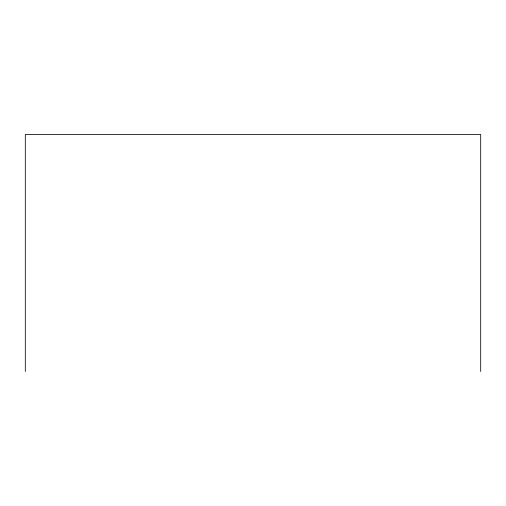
<?xml version="1.0" encoding="UTF-8"?>
<svg xmlns="http://www.w3.org/2000/svg" width="506" height="506" viewBox="0 0 506 506"><rect width="100%" height="100%" fill="white"/><g stroke="black" fill="none" stroke-linecap="round" stroke-linejoin="round"><path stroke-width="0.76" d="M480.7 371.518L480.7 134.482L25.3 134.482L25.3 371.518"/></g></svg>
